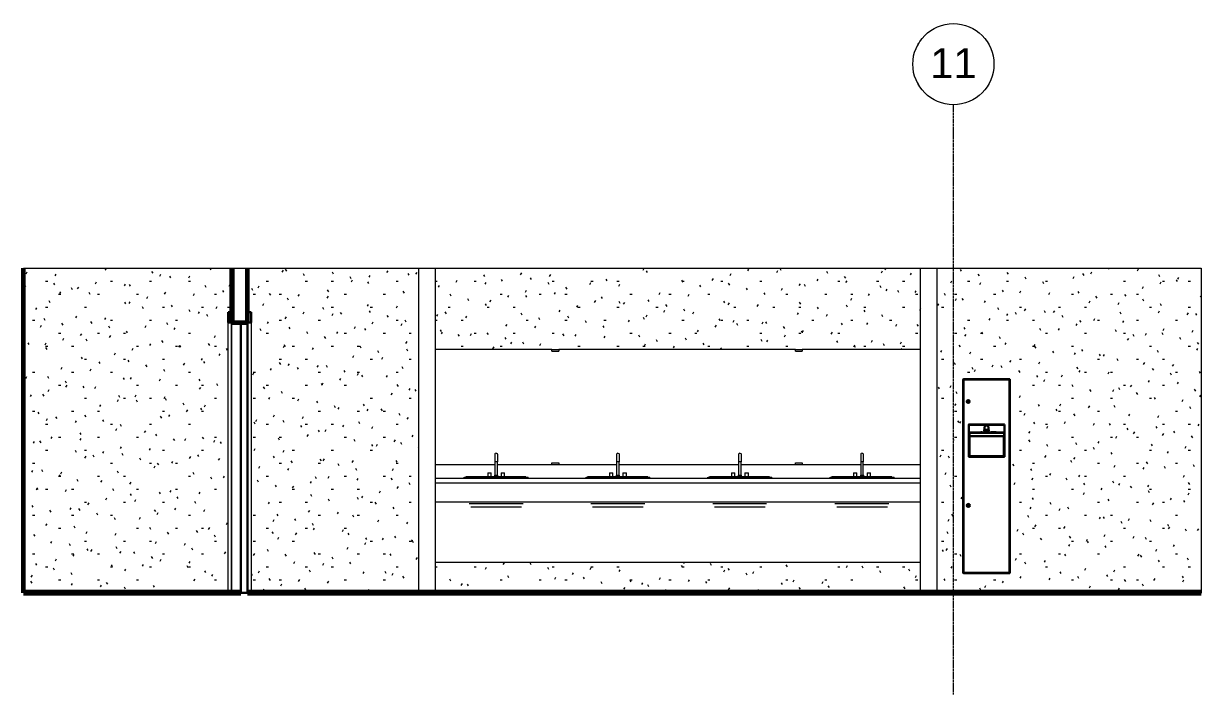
# Model space of a CAD drawing. Header units: inches. Extents: x -1667 to 6650, y -30 to 273.
# Drawn here: x 4031.4 to 4379.7, y -30 to 168.4 of the extents above; entities that cross this region are included whole.
import ezdxf

# ---------------------------------------------------------------- set-up
doc = ezdxf.new("R2010")
doc.units = ezdxf.units.IN
doc.header["$MEASUREMENT"] = 0
doc.linetypes.add('Grid Line 1_2_', pattern=[0.875, 0.5, -0.125, 0.125, -0.125])
for name, color, linetype, lineweight in [('A-CLNG', 13, 'Continuous', 18), ('A-DOOR', 31, 'Continuous', 18), ('A-DOOR-FRAM', 31, 'Continuous', 9), ('A-WALL', 113, 'Continuous', 18), ('A-WALL-PATT', 111, 'Continuous', 18), ('C-TOPO', 7, 'Continuous', 9), ('I-WALL', 2, 'Continuous', 18), ('P-SANR-FIXT', 6, 'Continuous', 9), ('Q-CASE', 31, 'Continuous', 9), ('Q-SPCQ', 91, 'Continuous', 9), ('S-GRID', 1, 'Continuous', 9), ('S-GRID-IDEN', 1, 'Continuous', 9)]:
    doc.layers.add(name, color=color, linetype=linetype, lineweight=lineweight)
doc.styles.add('Arial', font='arial.ttf', dxfattribs={"height": 8.851796})
pattern_1 = [(0, (3266.073, 0), (15.36, 3.84), [0.634, -10.886, 0.634, -10.886, -61.44]), (0, (3266.073, 0), (15.36, 3.84), [-23.04, 0.634, -22.406, 0.634, -10.886, -26.88]), (0, (3266.073, 0), (15.36, 3.84), [-57.6, 0.634, -7.046, 0.634, -18.566]), (120, (3271.833, 1.92), (-11.005538, 11.38215), [0.634, -10.886, 0.634, -10.886, -61.44]), (120, (3271.833, 1.92), (-11.005538, 11.38215), [-23.04, 0.634, -22.406, 0.634, -10.886, -26.88]), (120, (3271.833, 1.92), (-11.005538, 11.38215), [-57.6, 0.634, -7.046, 0.634, -18.566]), (240, (3273.753, 9.6), (-4.354462, -15.22215), [0.634, -10.886, 0.634, -10.886, -61.44]), (240, (3273.753, 9.6), (-4.354462, -15.22215), [-23.04, 0.634, -22.406, 0.634, -10.886, -26.88]), (240, (3273.753, 9.6), (-4.354462, -15.22215), [-57.6, 0.634, -7.046, 0.634, -18.566])]

# ---------------------------------------------------------------- blocks, each defined once
blk = doc.blocks.new('Grid - Grid Head - Circle-50561-WOMEN - NORTH ELEVATION')
at = {"layer": 'S-GRID-IDEN', "color": 7}
blk.add_circle((1040.31, 156.37), 12, dxfattribs=at)
blk = doc.blocks.new('Open Source Metal Building_Exterior_rvt-15-WOMEN - NORTH ELEVATION')
at = {"layer": 'C-TOPO', "color": 10, "lineweight": 80}
for p, q in [((829.61, 0), (765.36, 0)), ((1113.61, 0), (831.61, 0))]:
    blk.add_line(p, q, dxfattribs=at)
at = {"layer": 'C-TOPO'}
for p, q in [((765.36, 0), (829.61, 0)), ((831.61, 0), (1113.61, 0))]:
    blk.add_line(p, q, dxfattribs=at)
at = {"layer": 'S-GRID', "linetype": 'Grid Line 1_2_'}
blk.add_line((1040.31, -30), (1040.31, 144.38), dxfattribs=at)
at = {"layer": 'S-GRID-IDEN', "insert": (1040.31, 161.09), "char_height": 8.852, "width": 16.416, "attachment_point": 2, "line_spacing_factor": 0.938532, "style": 'Arial', "bg_fill": 3, "box_fill_scale": 1.25, "bg_fill_color": 0, "bg_fill_transparency": 0}
blk.add_mtext('11', dxfattribs=at)
at = {"color": 130, "lineweight": 5}
blk.add_blockref('Grid - Grid Head - Circle-50561-WOMEN - NORTH ELEVATION', (0, 0), dxfattribs=at)
blk = doc.blocks.new('Sink Vanity-Round - 19_ x 19_-598557-WOMEN - NORTH ELEVATION')
at = {"layer": 'P-SANR-FIXT'}
for p, q in [((1013.26, 38.81), (1012.9, 38.81)), ((1012.91, 38.81), (1012.91, 34.86)), ((1013.63, 38.81), (1013.26, 38.81)), ((1013.66, 34.86), (1013.66, 38.81)), ((1010.79, 35.5), (1010.79, 34.38)), ((1010.79, 35.5), (1011.79, 35.5)), ((1011.79, 34.37), (1011.79, 35.5)), ((1011.79, 35.5), (1011.79, 35.5)), ((1012.79, 34.86), (1012.79, 34.37)), ((1012.79, 34.86), (1013.79, 34.86)), ((1013.79, 34.37), (1013.79, 34.86)), ((1013.79, 34.86), (1013.79, 34.86)), ((1014.79, 35.5), (1014.79, 34.37)), ((1014.79, 35.5), (1015.79, 35.5)), ((1015.79, 34.38), (1015.79, 35.5)), ((1015.79, 35.5), (1015.79, 35.5)), ((1003.75, 34.16), (1003.75, 34)), ((1003.75, 34.16), (1013.2, 34.16)), ((1013.2, 34.37), (1011.27, 34.37)), ((1011.79, 34.38), (1012.79, 34.38)), ((1015.14, 34.37), (1013.2, 34.37)), ((1013.2, 34.16), (1022.75, 34.16)), ((1013.79, 34.38), (1014.79, 34.38)), ((1022.75, 34), (1022.75, 34.16)), ((1013.21, 26.33), (1005.26, 26.33)), ((1021.25, 26.33), (1013.21, 26.33))]:
    blk.add_line(p, q, dxfattribs=at)
at = {"layer": 'P-SANR-FIXT', "flags": 128}
for points in [[(1013.28, 41.37), (1013.02, 41.27), (1012.93, 41.14), (1012.91, 41.05), (1012.9, 41), (1012.9, 40.95), (1012.9, 40.82), (1012.89, 40.54), (1012.89, 40.06), (1012.89, 39.37), (1012.89, 38.81)], [(1012.9, 40.96), (1012.91, 40.93), (1012.91, 40.82), (1012.91, 40.56), (1012.91, 40.1), (1012.91, 39.43), (1012.91, 38.81)], [(1013.28, 41.37), (1013.53, 41.27), (1013.62, 41.14), (1013.65, 41.05), (1013.65, 41), (1013.66, 40.95), (1013.66, 40.82), (1013.66, 40.54), (1013.66, 40.06), (1013.66, 39.37), (1013.66, 38.81)], [(1013.65, 40.96), (1013.65, 40.93), (1013.65, 40.82), (1013.65, 40.56), (1013.64, 40.1), (1013.64, 39.43), (1013.64, 38.81)], [(1003.75, 34.16), (1004.3, 34.38), (1004.42, 34.38)], [(1013.2, 34.38), (1011.52, 34.38), (1009.9, 34.38), (1008.4, 34.38), (1007.08, 34.38), (1005.99, 34.38), (1005.17, 34.38), (1004.64, 34.38), (1004.43, 34.38), (1004.42, 34.38)], [(1004.42, 34.38), (1004.59, 34.38), (1005.07, 34.38), (1005.85, 34.38), (1006.9, 34.38), (1008.19, 34.38), (1009.66, 34.38), (1010.79, 34.38)], [(1022.08, 34.38), (1021.92, 34.38), (1021.44, 34.38), (1020.66, 34.38), (1019.61, 34.38), (1018.32, 34.38), (1016.84, 34.38), (1015.24, 34.38), (1013.56, 34.38), (1013.2, 34.38)], [(1015.79, 34.38), (1016.61, 34.38), (1018.1, 34.38), (1019.42, 34.38), (1020.52, 34.38), (1021.34, 34.38), (1021.87, 34.38), (1022.08, 34.38), (1022.08, 34.38)], [(1022.08, 34.38), (1022.65, 34.23), (1022.75, 34.16)], [(1005.81, 25.5), (1005.85, 25.5), (1006.32, 25.5), (1007.1, 25.5), (1008.14, 25.5), (1009.4, 25.5), (1010.82, 25.5), (1012.35, 25.5), (1013.21, 25.5)], [(1013.21, 25.5), (1014.77, 25.5), (1016.26, 25.5), (1017.63, 25.5), (1018.81, 25.5), (1019.75, 25.5), (1020.41, 25.5), (1020.77, 25.5)]]:
    blk.add_lwpolyline(points, dxfattribs=at)
blk = doc.blocks.new('Sink Vanity-Round - 19_ x 19_-V35-WOMEN - NORTH ELEVATION')
at = {"layer": 'P-SANR-FIXT'}
for p, q in [((977.15, 38.81), (976.79, 38.81)), ((976.8, 38.81), (976.8, 34.86)), ((977.52, 38.81), (977.15, 38.81)), ((977.55, 34.86), (977.55, 38.81)), ((974.68, 35.5), (974.68, 34.38)), ((974.68, 35.5), (975.68, 35.5)), ((975.68, 34.37), (975.68, 35.5)), ((975.68, 35.5), (975.68, 35.5)), ((976.68, 34.86), (976.68, 34.37)), ((976.68, 34.86), (977.68, 34.86)), ((977.68, 34.37), (977.68, 34.86)), ((977.68, 34.86), (977.68, 34.86)), ((978.68, 35.5), (978.68, 34.37)), ((978.68, 35.5), (979.68, 35.5)), ((979.68, 34.38), (979.68, 35.5)), ((979.68, 35.5), (979.68, 35.5)), ((967.64, 34.16), (967.64, 34)), ((967.64, 34.16), (977.09, 34.16)), ((977.09, 34.37), (975.16, 34.37)), ((975.68, 34.38), (976.68, 34.38)), ((979.03, 34.37), (977.09, 34.37)), ((977.09, 34.16), (986.64, 34.16)), ((977.68, 34.38), (978.68, 34.38)), ((986.64, 34), (986.64, 34.16)), ((977.09, 26.33), (969.2, 26.33)), ((985.08, 26.33), (977.09, 26.33))]:
    blk.add_line(p, q, dxfattribs=at)
at = {"layer": 'P-SANR-FIXT', "flags": 128}
for points in [[(977.17, 41.37), (976.91, 41.27), (976.82, 41.14), (976.8, 41.05), (976.79, 41), (976.79, 40.95), (976.79, 40.82), (976.78, 40.54), (976.78, 40.06), (976.78, 39.37), (976.78, 38.81)], [(976.79, 40.96), (976.79, 40.93), (976.8, 40.82), (976.8, 40.56), (976.8, 40.1), (976.8, 39.43), (976.8, 38.81)], [(977.17, 41.37), (977.42, 41.27), (977.51, 41.14), (977.54, 41.05), (977.54, 41), (977.54, 40.95), (977.55, 40.82), (977.55, 40.54), (977.55, 40.06), (977.55, 39.37), (977.55, 38.81)], [(977.54, 40.96), (977.54, 40.93), (977.54, 40.82), (977.53, 40.56), (977.53, 40.1), (977.53, 39.43), (977.53, 38.81)], [(967.64, 34.16), (968.19, 34.38), (968.31, 34.38)], [(977.09, 34.38), (975.41, 34.38), (973.79, 34.38), (972.29, 34.38), (970.97, 34.38), (969.88, 34.38), (969.06, 34.38), (968.53, 34.38), (968.32, 34.38), (968.31, 34.38)], [(968.31, 34.38), (968.48, 34.38), (968.96, 34.38), (969.74, 34.38), (970.79, 34.38), (972.08, 34.38), (973.55, 34.38), (974.68, 34.38)], [(985.97, 34.38), (985.81, 34.38), (985.33, 34.38), (984.55, 34.38), (983.49, 34.38), (982.21, 34.38), (980.73, 34.38), (979.13, 34.38), (977.45, 34.38), (977.09, 34.38)], [(979.68, 34.38), (980.5, 34.38), (981.99, 34.38), (983.31, 34.38), (984.4, 34.38), (985.23, 34.38), (985.76, 34.38), (985.97, 34.38), (985.97, 34.38)], [(985.97, 34.38), (986.54, 34.23), (986.64, 34.16)], [(969.71, 25.5), (969.73, 25.5), (970.21, 25.5), (970.99, 25.5), (972.03, 25.5), (973.29, 25.5), (974.71, 25.5), (976.24, 25.5), (977.1, 25.5)], [(977.1, 25.5), (978.66, 25.5), (980.15, 25.5), (981.52, 25.5), (982.7, 25.5), (983.64, 25.5), (984.3, 25.5), (984.65, 25.5)]]:
    blk.add_lwpolyline(points, dxfattribs=at)
blk = doc.blocks.new('Sink Vanity-Round - 19_ x 19_-V36-WOMEN - NORTH ELEVATION')
at = {"layer": 'P-SANR-FIXT'}
for p, q in [((941.08, 38.81), (940.71, 38.81)), ((940.73, 38.81), (940.73, 34.86)), ((941.44, 38.81), (941.08, 38.81)), ((941.48, 34.86), (941.48, 38.81)), ((938.6, 35.5), (938.6, 34.38)), ((938.6, 35.5), (939.6, 35.5)), ((939.6, 34.37), (939.6, 35.5)), ((939.6, 35.5), (939.6, 35.5)), ((940.6, 34.86), (940.6, 34.37)), ((940.6, 34.86), (941.6, 34.86)), ((941.6, 34.37), (941.6, 34.86)), ((941.6, 34.86), (941.6, 34.86)), ((942.6, 35.5), (942.6, 34.37)), ((942.6, 35.5), (943.6, 35.5)), ((943.6, 34.38), (943.6, 35.5)), ((943.6, 35.5), (943.6, 35.5)), ((931.57, 34.16), (931.57, 34)), ((931.57, 34.16), (941.01, 34.16)), ((941.02, 34.37), (939.09, 34.37)), ((939.6, 34.38), (940.6, 34.38)), ((941.01, 34.16), (950.57, 34.16)), ((942.95, 34.37), (941.02, 34.37)), ((941.6, 34.38), (942.6, 34.38)), ((950.57, 34), (950.57, 34.16)), ((941.02, 26.33), (933.05, 26.33)), ((949.07, 26.33), (941.02, 26.33))]:
    blk.add_line(p, q, dxfattribs=at)
at = {"layer": 'P-SANR-FIXT', "flags": 128}
for points in [[(941.09, 41.37), (940.84, 41.27), (940.74, 41.14), (940.72, 41.05), (940.71, 41), (940.71, 40.95), (940.71, 40.82), (940.71, 40.54), (940.71, 40.06), (940.7, 39.37), (940.7, 38.81)], [(940.72, 40.96), (940.72, 40.93), (940.72, 40.82), (940.72, 40.56), (940.73, 40.1), (940.73, 39.43), (940.73, 38.81)], [(941.09, 41.37), (941.35, 41.27), (941.44, 41.14), (941.46, 41.05), (941.47, 41), (941.47, 40.95), (941.47, 40.82), (941.47, 40.54), (941.48, 40.06), (941.48, 39.37), (941.48, 38.81)], [(941.46, 40.96), (941.46, 40.93), (941.46, 40.82), (941.46, 40.56), (941.46, 40.1), (941.45, 39.43), (941.45, 38.81)], [(931.57, 34.16), (932.11, 34.38), (932.24, 34.38)], [(941.02, 34.38), (939.33, 34.38), (937.71, 34.38), (936.22, 34.38), (934.9, 34.38), (933.81, 34.38), (932.98, 34.38), (932.45, 34.38), (932.24, 34.38), (932.24, 34.38)], [(932.24, 34.38), (932.4, 34.38), (932.88, 34.38), (933.66, 34.38), (934.72, 34.38), (936, 34.38), (937.48, 34.38), (938.6, 34.38)], [(949.9, 34.38), (949.73, 34.38), (949.25, 34.38), (948.47, 34.38), (947.42, 34.38), (946.13, 34.38), (944.66, 34.38), (943.05, 34.38), (941.37, 34.38), (941.02, 34.38)], [(943.6, 34.38), (944.42, 34.38), (945.92, 34.38), (947.24, 34.38), (948.33, 34.38), (949.15, 34.38), (949.68, 34.38), (949.89, 34.38), (949.9, 34.38)], [(949.9, 34.38), (950.47, 34.23), (950.57, 34.16)], [(933.62, 25.5), (933.66, 25.5), (934.14, 25.5), (934.91, 25.5), (935.95, 25.5), (937.21, 25.5), (938.64, 25.5), (940.16, 25.5), (941.02, 25.5)], [(941.02, 25.5), (942.58, 25.5), (944.08, 25.5), (945.44, 25.5), (946.62, 25.5), (947.56, 25.5), (948.22, 25.5), (948.58, 25.5)]]:
    blk.add_lwpolyline(points, dxfattribs=at)
blk = doc.blocks.new('Sink Vanity-Round - 19_ x 19_-V37-WOMEN - NORTH ELEVATION')
at = {"layer": 'P-SANR-FIXT'}
for p, q in [((905.08, 38.81), (904.71, 38.81)), ((904.73, 38.81), (904.73, 34.86)), ((905.44, 38.81), (905.08, 38.81)), ((905.48, 34.86), (905.48, 38.81)), ((902.6, 35.5), (902.6, 34.38)), ((902.6, 35.5), (903.6, 35.5)), ((903.6, 34.37), (903.6, 35.5)), ((903.6, 35.5), (903.6, 35.5)), ((904.6, 34.86), (904.6, 34.37)), ((904.6, 34.86), (905.6, 34.86)), ((905.6, 34.37), (905.6, 34.86)), ((905.6, 34.86), (905.6, 34.86)), ((906.6, 35.5), (906.6, 34.37)), ((906.6, 35.5), (907.6, 35.5)), ((907.6, 34.38), (907.6, 35.5)), ((907.6, 35.5), (907.6, 35.5)), ((895.57, 34.16), (895.57, 34)), ((895.57, 34.16), (905.01, 34.16)), ((905.02, 34.37), (903.09, 34.37)), ((903.6, 34.38), (904.6, 34.38)), ((905.01, 34.16), (914.57, 34.16)), ((906.95, 34.37), (905.02, 34.37)), ((905.6, 34.38), (906.6, 34.38)), ((914.57, 34), (914.57, 34.16)), ((905.02, 26.33), (897.07, 26.33)), ((913.07, 26.33), (905.02, 26.33))]:
    blk.add_line(p, q, dxfattribs=at)
at = {"layer": 'P-SANR-FIXT', "flags": 128}
for points in [[(905.09, 41.37), (904.83, 41.27), (904.74, 41.14), (904.72, 41.05), (904.71, 41), (904.71, 40.95), (904.71, 40.82), (904.71, 40.54), (904.71, 40.06), (904.7, 39.37), (904.7, 38.81)], [(904.72, 40.96), (904.72, 40.93), (904.72, 40.82), (904.72, 40.56), (904.73, 40.1), (904.73, 39.43), (904.73, 38.81)], [(905.09, 41.37), (905.35, 41.27), (905.44, 41.14), (905.46, 41.05), (905.47, 41), (905.47, 40.95), (905.47, 40.82), (905.47, 40.54), (905.48, 40.06), (905.48, 39.37), (905.48, 38.81)], [(905.46, 40.96), (905.46, 40.93), (905.46, 40.82), (905.46, 40.56), (905.46, 40.1), (905.45, 39.43), (905.45, 38.81)], [(895.57, 34.16), (896.11, 34.38), (896.24, 34.38)], [(905.02, 34.38), (903.33, 34.38), (901.71, 34.38), (900.22, 34.38), (898.9, 34.38), (897.81, 34.38), (896.98, 34.38), (896.45, 34.38), (896.24, 34.38), (896.24, 34.38)], [(896.24, 34.38), (896.4, 34.38), (896.88, 34.38), (897.66, 34.38), (898.72, 34.38), (900, 34.38), (901.48, 34.38), (902.6, 34.38)], [(913.9, 34.38), (913.73, 34.38), (913.25, 34.38), (912.47, 34.38), (911.42, 34.38), (910.13, 34.38), (908.66, 34.38), (907.05, 34.38), (905.37, 34.38), (905.02, 34.38)], [(907.6, 34.38), (908.42, 34.38), (909.92, 34.38), (911.24, 34.38), (912.33, 34.38), (913.15, 34.38), (913.68, 34.38), (913.89, 34.38), (913.9, 34.38)], [(913.9, 34.38), (914.46, 34.23), (914.57, 34.16)], [(897.62, 25.5), (897.66, 25.5), (898.14, 25.5), (898.91, 25.5), (899.95, 25.5), (901.21, 25.5), (902.64, 25.5), (904.16, 25.5), (905.02, 25.5)], [(905.02, 25.5), (906.58, 25.5), (908.08, 25.5), (909.44, 25.5), (910.62, 25.5), (911.56, 25.5), (912.22, 25.5), (912.58, 25.5)]]:
    blk.add_lwpolyline(points, dxfattribs=at)
blk = doc.blocks.new('Bradley-Washroom_Accessories-Mirrors-747_Standard - 60_ x 36_ _ BradEX 2-663032-WOMEN - NORTH ELEVATION')
at = {"layer": 'Q-SPCQ'}
for p, q in [((921.61, 72), (887.01, 72)), ((921.61, 71.5), (921.61, 72.03)), ((921.61, 72.03), (923.61, 72.03)), ((921.61, 71.5), (923.61, 71.5)), ((923.61, 72.03), (923.61, 71.5)), ((993.61, 72), (923.61, 72)), ((993.61, 71.5), (993.61, 72.03)), ((993.61, 72.03), (995.61, 72.03)), ((993.61, 71.5), (995.61, 71.5)), ((995.61, 72.03), (995.61, 71.5)), ((1030.61, 72), (995.61, 72)), ((921.61, 38), (921.61, 38.5)), ((921.61, 38.5), (923.61, 38.5)), ((923.61, 38.5), (923.61, 38)), ((993.61, 38), (993.61, 38.5)), ((993.61, 38.5), (995.61, 38.5)), ((995.61, 38.5), (995.61, 38))]:
    blk.add_line(p, q, dxfattribs=at)
blk = doc.blocks.new('Dispenser_Disposal-Paper-Frost_Products_LTD_-Recessed-400A - Steel-Stainless-664721-WOMEN - NORTH ELEVATION')
at = {"layer": 'Q-SPCQ', "lineweight": 30}
for p, q in [((1043.31, 63.16), (1043.23, 63.16)), ((1043.23, 63.16), (1043.23, 5.96)), ((1043.31, 63.24), (1043.31, 63.16)), ((1056.91, 63.24), (1043.31, 63.24)), ((1043.31, 5.96), (1043.31, 63.16)), ((1043.31, 63.16), (1056.91, 63.16)), ((1056.91, 63.16), (1056.91, 63.24)), ((1056.91, 63.16), (1056.91, 5.96)), ((1056.98, 63.16), (1056.91, 63.16)), ((1056.98, 5.96), (1056.98, 63.16)), ((1044.45, 56.65), (1044.45, 56.57)), ((1044.75, 56.65), (1044.45, 56.65)), ((1044.45, 56.57), (1044.75, 56.57)), ((1044.75, 56.57), (1044.75, 56.65)), ((1044.85, 49.78), (1044.85, 40.34)), ((1055.38, 49.78), (1044.85, 49.78)), ((1055.38, 49.76), (1044.85, 49.76)), ((1055.35, 49.84), (1044.91, 49.84)), ((1049.56, 49.44), (1049.45, 47.94)), ((1049.66, 49.53), (1050.53, 49.53)), ((1050.63, 49.44), (1050.74, 47.94)), ((1055.38, 49.84), (1055.38, 49.57)), ((1055.38, 49.57), (1055.41, 49.57)), ((1055.41, 40.35), (1055.41, 49.78)), ((1044.85, 47.5), (1044.91, 47.57)), ((1044.87, 47.52), (1044.87, 47.39)), ((1044.87, 47.41), (1055.41, 47.41)), ((1044.87, 47.39), (1055.41, 47.39)), ((1044.91, 47.57), (1044.97, 47.5)), ((1044.97, 47.5), (1045.03, 47.57)), ((1044.99, 40.34), (1044.99, 46.29)), ((1045.02, 47.39), (1045.02, 46.32)), ((1045.02, 46.35), (1055.27, 46.35)), ((1055.27, 46.33), (1045.02, 46.33)), ((1045.03, 47.57), (1045.1, 47.5)), ((1045.05, 46.33), (1045.05, 40.49)), ((1045.1, 47.5), (1045.16, 47.57)), ((1045.16, 47.57), (1045.22, 47.5)), ((1045.22, 47.5), (1045.28, 47.57)), ((1045.28, 47.57), (1045.35, 47.5)), ((1045.35, 47.5), (1045.41, 47.57)), ((1045.41, 47.57), (1045.47, 47.5)), ((1045.47, 47.5), (1045.53, 47.57)), ((1045.53, 47.57), (1045.6, 47.5)), ((1045.6, 47.5), (1045.66, 47.57)), ((1045.66, 47.57), (1045.72, 47.5)), ((1045.72, 47.5), (1045.78, 47.57)), ((1045.78, 47.57), (1045.85, 47.5)), ((1045.85, 47.5), (1045.91, 47.57)), ((1045.91, 47.57), (1045.97, 47.5)), ((1045.97, 47.5), (1046.03, 47.57)), ((1046.03, 47.57), (1046.1, 47.5)), ((1046.1, 47.5), (1046.16, 47.57)), ((1046.16, 47.57), (1046.22, 47.5)), ((1046.22, 47.5), (1046.28, 47.57)), ((1046.28, 47.57), (1046.35, 47.5)), ((1046.35, 47.5), (1046.41, 47.57)), ((1046.41, 47.57), (1046.47, 47.5)), ((1046.47, 47.5), (1046.53, 47.57)), ((1046.53, 47.57), (1046.6, 47.5)), ((1046.6, 47.5), (1046.66, 47.57)), ((1046.66, 47.57), (1046.72, 47.5)), ((1046.72, 47.5), (1046.78, 47.57)), ((1046.78, 47.57), (1046.85, 47.5)), ((1046.85, 47.5), (1046.91, 47.57)), ((1046.91, 47.57), (1046.97, 47.5)), ((1046.97, 47.5), (1047.03, 47.57)), ((1047.03, 47.57), (1047.1, 47.5)), ((1047.1, 47.5), (1047.16, 47.57)), ((1047.16, 47.57), (1047.22, 47.5)), ((1047.22, 47.5), (1047.28, 47.57)), ((1047.28, 47.57), (1047.35, 47.5)), ((1047.35, 47.5), (1047.41, 47.57)), ((1047.41, 47.57), (1047.47, 47.5)), ((1047.47, 47.5), (1047.53, 47.57)), ((1047.53, 47.57), (1047.6, 47.5)), ((1047.6, 47.5), (1047.66, 47.57)), ((1047.66, 47.57), (1047.72, 47.5)), ((1047.72, 47.5), (1047.78, 47.57)), ((1047.78, 47.57), (1047.85, 47.5)), ((1047.85, 47.5), (1047.91, 47.57)), ((1047.91, 47.57), (1047.97, 47.5)), ((1047.97, 47.5), (1048.03, 47.57)), ((1048.03, 47.57), (1048.1, 47.5)), ((1048.1, 47.5), (1048.16, 47.57)), ((1048.16, 47.57), (1048.22, 47.5)), ((1048.22, 47.5), (1048.28, 47.57)), ((1048.28, 47.57), (1048.35, 47.5)), ((1048.35, 47.5), (1048.41, 47.57)), ((1048.41, 47.57), (1048.47, 47.51)), ((1048.47, 47.51), (1048.53, 47.57)), ((1048.53, 47.57), (1048.6, 47.51)), ((1048.6, 47.51), (1048.66, 47.57)), ((1048.66, 47.57), (1048.72, 47.51)), ((1048.72, 47.51), (1048.78, 47.57)), ((1048.78, 47.57), (1048.85, 47.5)), ((1048.85, 47.5), (1048.91, 47.57)), ((1048.91, 47.57), (1048.97, 47.5)), ((1048.97, 47.5), (1049.03, 47.57)), ((1049.03, 47.57), (1049.1, 47.5)), ((1049.1, 47.5), (1049.16, 47.57)), ((1049.16, 47.57), (1049.22, 47.5)), ((1049.22, 47.5), (1049.28, 47.57)), ((1049.28, 47.57), (1049.35, 47.5)), ((1049.35, 47.5), (1049.41, 47.57)), ((1049.41, 47.57), (1049.47, 47.5)), ((1049.47, 47.5), (1049.53, 47.57)), ((1049.48, 48.27), (1050.71, 48.27)), ((1049.53, 47.57), (1049.6, 47.5)), ((1050.64, 47.83), (1049.55, 47.83)), ((1049.6, 47.5), (1049.66, 47.57)), ((1049.66, 47.57), (1049.72, 47.5)), ((1049.72, 47.5), (1049.78, 47.57)), ((1049.78, 47.57), (1049.85, 47.5)), ((1049.85, 47.5), (1049.91, 47.57)), ((1049.91, 47.57), (1049.97, 47.5)), ((1049.97, 47.5), (1050.03, 47.57)), ((1050.03, 47.57), (1050.1, 47.5)), ((1050.1, 47.5), (1050.16, 47.57)), ((1050.16, 47.57), (1050.22, 47.5)), ((1050.22, 47.5), (1050.28, 47.57)), ((1050.28, 47.57), (1050.35, 47.5)), ((1050.35, 47.5), (1050.41, 47.57)), ((1050.41, 47.57), (1050.47, 47.51)), ((1050.47, 47.51), (1050.53, 47.57)), ((1050.53, 47.57), (1050.6, 47.51)), ((1050.6, 47.51), (1050.66, 47.57)), ((1050.66, 47.57), (1050.72, 47.51)), ((1050.72, 47.51), (1050.78, 47.57)), ((1050.78, 47.57), (1050.85, 47.5)), ((1050.85, 47.5), (1050.91, 47.57)), ((1050.91, 47.57), (1050.97, 47.5)), ((1050.97, 47.5), (1051.03, 47.57)), ((1051.03, 47.57), (1051.1, 47.5)), ((1051.1, 47.5), (1051.16, 47.57)), ((1051.16, 47.57), (1051.22, 47.5)), ((1051.22, 47.5), (1051.28, 47.57)), ((1051.28, 47.57), (1051.35, 47.5)), ((1051.35, 47.5), (1051.41, 47.57)), ((1051.41, 47.57), (1051.47, 47.51)), ((1051.47, 47.51), (1051.53, 47.57)), ((1051.53, 47.57), (1051.6, 47.51)), ((1051.6, 47.51), (1051.66, 47.57)), ((1051.66, 47.57), (1051.72, 47.51)), ((1051.72, 47.51), (1051.78, 47.57)), ((1051.78, 47.57), (1051.85, 47.51)), ((1051.85, 47.51), (1051.91, 47.57)), ((1051.91, 47.57), (1051.97, 47.51)), ((1051.97, 47.51), (1052.03, 47.57)), ((1052.03, 47.57), (1052.1, 47.51)), ((1052.1, 47.51), (1052.16, 47.57)), ((1052.16, 47.57), (1052.22, 47.51)), ((1052.22, 47.51), (1052.28, 47.57)), ((1052.28, 47.57), (1052.35, 47.51)), ((1052.35, 47.51), (1052.41, 47.57)), ((1052.41, 47.57), (1052.47, 47.51)), ((1052.47, 47.51), (1052.54, 47.57)), ((1052.54, 47.57), (1052.6, 47.51)), ((1052.6, 47.51), (1052.66, 47.57)), ((1052.66, 47.57), (1052.72, 47.51)), ((1052.72, 47.51), (1052.78, 47.57)), ((1052.78, 47.57), (1052.85, 47.51)), ((1052.85, 47.51), (1052.91, 47.57)), ((1052.91, 47.57), (1052.97, 47.5)), ((1052.97, 47.5), (1053.03, 47.57)), ((1053.03, 47.57), (1053.1, 47.5)), ((1053.1, 47.5), (1053.16, 47.57)), ((1053.16, 47.57), (1053.22, 47.5)), ((1053.22, 47.5), (1053.28, 47.57)), ((1053.28, 47.57), (1053.35, 47.5)), ((1053.35, 47.5), (1053.41, 47.57)), ((1053.41, 47.57), (1053.47, 47.5)), ((1053.47, 47.5), (1053.53, 47.57)), ((1053.53, 47.57), (1053.6, 47.5)), ((1053.6, 47.5), (1053.66, 47.57)), ((1053.66, 47.57), (1053.72, 47.5)), ((1053.72, 47.5), (1053.78, 47.57)), ((1053.78, 47.57), (1053.85, 47.5)), ((1053.85, 47.5), (1053.91, 47.57)), ((1053.91, 47.57), (1053.98, 47.5)), ((1053.98, 47.5), (1054.03, 47.57)), ((1054.03, 47.57), (1054.1, 47.5)), ((1054.1, 47.5), (1054.16, 47.57)), ((1054.16, 47.57), (1054.22, 47.5)), ((1054.22, 47.5), (1054.28, 47.57)), ((1054.28, 47.57), (1054.35, 47.5)), ((1054.35, 47.5), (1054.41, 47.57)), ((1054.41, 47.57), (1054.47, 47.5)), ((1054.47, 47.5), (1054.53, 47.57)), ((1054.53, 47.57), (1054.6, 47.5)), ((1054.6, 47.5), (1054.66, 47.57)), ((1054.66, 47.57), (1054.72, 47.5)), ((1054.72, 47.5), (1054.78, 47.57)), ((1054.78, 47.57), (1054.85, 47.5)), ((1054.85, 47.5), (1054.91, 47.57)), ((1054.91, 47.57), (1054.97, 47.5)), ((1054.97, 47.5), (1055.03, 47.57)), ((1055.03, 47.57), (1055.1, 47.5)), ((1055.1, 47.5), (1055.16, 47.57)), ((1055.16, 47.57), (1055.22, 47.5)), ((1055.22, 47.5), (1055.28, 47.57)), ((1055.24, 40.49), (1055.24, 46.33)), ((1055.27, 46.35), (1055.27, 47.39)), ((1055.28, 47.57), (1055.35, 47.5)), ((1055.3, 40.45), (1055.3, 46.29)), ((1055.35, 47.5), (1055.38, 47.5)), ((1055.38, 47.69), (1055.41, 47.69)), ((1055.38, 47.5), (1055.38, 47.69)), ((1055.41, 47.6), (1055.38, 47.6)), ((1055.38, 47.58), (1055.41, 47.58)), ((1044.87, 40.29), (1044.87, 40.34)), ((1044.87, 40.34), (1055.41, 40.34)), ((1044.91, 40.28), (1055.35, 40.28)), ((1045.02, 40.34), (1045.02, 40.49)), ((1045.02, 40.49), (1055.27, 40.49)), ((1045.02, 40.4), (1055.27, 40.4)), ((1055.27, 40.34), (1055.27, 40.49)), ((1055.3, 40.45), (1055.3, 40.34)), ((1044.47, 25.94), (1044.47, 25.86)), ((1044.77, 25.94), (1044.47, 25.94)), ((1044.47, 25.86), (1044.77, 25.86)), ((1044.77, 25.86), (1044.77, 25.94)), ((1043.23, 5.96), (1043.31, 5.96)), ((1043.31, 5.96), (1043.31, 5.89)), ((1056.91, 5.96), (1043.31, 5.96)), ((1043.31, 5.89), (1056.91, 5.89)), ((1056.91, 5.96), (1056.98, 5.96)), ((1056.91, 5.89), (1056.91, 5.96))]:
    blk.add_line(p, q, dxfattribs=at)
for centre, radius in [((1044.7, 56.61), 0.427), ((1044.7, 56.61), 0.407), ((1044.7, 56.61), 0.34), ((1044.7, 56.61), 0.33), ((1044.7, 56.61), 0.325), ((1044.7, 56.61), 0.315), ((1044.72, 25.9), 0.427), ((1044.72, 25.9), 0.407), ((1044.72, 25.9), 0.34), ((1044.72, 25.9), 0.33), ((1044.72, 25.9), 0.325), ((1044.72, 25.9), 0.315)]:
    blk.add_circle(centre, radius, dxfattribs=at)
for centre, radius, start, end in [((1043.31, 63.16), 0.0768, 90, 180), ((1043.31, 63.16), 0.029, 90, 180), ((1056.91, 63.16), 0.0768, 0, 90), ((1056.91, 63.16), 0.029, 0, 90), ((1044.7, 56.61), 0.1, 203.5862, 156.4144), ((1044.91, 49.78), 0.0629, 90, 180), ((1049.66, 49.43), 0.1, 90, 175.8416), ((1050.53, 49.43), 0.1, 4.2053, 90), ((1055.35, 49.78), 0.062, 0, 90.0465), ((1045.04, 46.27), 0.0566, 84.5516, 160.8864), ((1049.55, 47.93), 0.1, 175.8408, 270), ((1050.64, 47.93), 0.1, 270, 4.1749), ((1055.25, 46.28), 0.0502, 12.8137, 101.4839), ((1044.91, 40.34), 0.0614, 180, 270.4631), ((1045.03, 40.44), 0.0392, 103.1525, 172.3813), ((1055.26, 40.44), 0.0392, 7.6195, 76.8473), ((1055.35, 40.35), 0.064, 270, 0), ((1044.72, 25.9), 0.1, 203.5862, 156.4144), ((1043.31, 5.96), 0.0768, 180, 270), ((1043.31, 5.96), 0.029, 180, 270), ((1056.91, 5.96), 0.029, 270, 0), ((1056.91, 5.96), 0.0768, 270, 360)]:
    blk.add_arc(centre, radius, start, end, dxfattribs=at)
blk = doc.blocks.new('Counter Top1 - 24_ Depth-699709-WOMEN - NORTH ELEVATION')
at = {"layer": 'Q-CASE'}
for p, q in [((887.01, 38), (904.73, 38)), ((905.47, 38), (940.74, 38)), ((941.47, 38), (976.81, 38)), ((977.55, 38), (1012.92, 38)), ((1013.66, 38), (1030.61, 38)), ((887.01, 34), (1030.61, 34)), ((1030.61, 32.5), (887.01, 32.5))]:
    blk.add_line(p, q, dxfattribs=at)
blk = doc.blocks.new('KNEE PROTECTOR2 - KNEE PROTECTOR-701193-WOMEN - NORTH ELEVATION')
at = {"layer": 'Q-CASE'}
for p, q in [((887.01, 27), (1030.61, 27)), ((1030.61, 9), (887.01, 9))]:
    blk.add_line(p, q, dxfattribs=at)
blk = doc.blocks.new('Single-Flush - 34_ x 80_-711713-WOMEN - NORTH ELEVATION')
at = {"layer": 'A-DOOR', "lineweight": 30}
for p, q in [((829.61, 80), (829.61, 0)), ((831.61, 80), (829.61, 80)), ((831.61, 0), (831.61, 80)), ((829.61, 0), (831.61, 0))]:
    blk.add_line(p, q, dxfattribs=at)
at = {"layer": 'A-DOOR-FRAM', "lineweight": 30}
for p, q in [((825.86, 83), (825.86, 80)), ((826.86, 83), (825.86, 83)), ((826.86, 80), (826.86, 83)), ((832.61, 83), (831.61, 83)), ((831.61, 83), (831.61, 80)), ((832.61, 80), (832.61, 83)), ((825.86, 80), (826.86, 80)), ((831.61, 80), (832.61, 80))]:
    blk.add_line(p, q, dxfattribs=at)
at = {"layer": 'A-DOOR-FRAM'}
for p, q in [((825.86, 0), (825.86, 80)), ((826.86, 80), (826.86, 0)), ((832.61, 80), (832.61, 0))]:
    blk.add_line(p, q, dxfattribs=at)

msp = doc.modelspace()

# ---------------------------------------------------------------- hatches: boundary and pattern name
at = {"layer": 'A-WALL-PATT', "lineweight": 9}
h = msp.add_hatch(dxfattribs=at)
h.set_pattern_fill('FP_30', color=256, style=0, pattern_type=2)
h.set_pattern_definition(pattern_1)
h.paths.add_polyline_path([(4031.43, 0), (4091.93, 0), (4091.93, 83), (4092.93, 83), (4092.93, 96), (4031.43, 96), (4031.43, 80)], flags=0)
h = msp.add_hatch(dxfattribs=at)
h.set_pattern_fill('FP_30', color=256, style=0, pattern_type=2)
h.set_pattern_definition(pattern_1)
h.paths.add_polyline_path([(4093.56, 80), (4093.56, 96.04), (4092.93, 96.04), (4092.93, 80)], flags=0)
h = msp.add_hatch(dxfattribs=at)
h.set_pattern_fill('FP_30', color=256, style=0, pattern_type=2)
h.set_pattern_definition(pattern_1)
h.paths.add_polyline_path([(4097.68, 80), (4097.68, 96.04), (4097.06, 96.04), (4097.06, 80)], flags=0)
h = msp.add_hatch(dxfattribs=at)
h.set_pattern_fill('FP_30', color=256, style=0, pattern_type=2)
h.set_pattern_definition(pattern_1)
h.paths.add_polyline_path([(4323.06, 0), (4379.68, 0), (4379.68, 96), (4301.43, 96), (4301.43, 0), (4322.98, 0)], flags=0)
h.paths.add_polyline_path([(4098.68, 0), (4148.34, 0), (4148.34, 96), (4097.68, 96), (4097.68, 83), (4098.68, 83), (4098.68, 80)], flags=0)
h.paths.add_polyline_path([(4296.68, 0), (4296.68, 9), (4153.09, 9), (4153.09, 0), (4292.65, 0)], flags=0)
h.paths.add_polyline_path([(4322.98, 5.89), (4309.38, 5.89), (4309.31, 5.99), (4309.31, 63.16), (4309.38, 63.24), (4322.98, 63.24), (4323.06, 63.16), (4323.06, 5.96), (4323.02, 5.9)], flags=0)
h.paths.add_polyline_path([(4153.09, 72), (4187.68, 72), (4187.68, 72.03), (4189.68, 72.03), (4189.68, 72), (4259.68, 72), (4259.68, 72.03), (4261.68, 72.03), (4261.68, 72), (4296.68, 72), (4296.68, 96), (4153.09, 96)], flags=0)

# ---------------------------------------------------------------- linework, layer by layer
at = {"layer": 'A-CLNG'}
for p, q in [((4031.43, 96), (4379.68, 96)), ((4379.68, 96), (4379.68, 96.04))]:
    msp.add_line(p, q, dxfattribs=at)
at = {"layer": 'A-WALL'}
for p, q in [((4093.56, 96.04), (4093.56, 80)), ((4097.06, 96.04), (4097.06, 80))]:
    msp.add_line(p, q, dxfattribs=at)
at = {"layer": 'I-WALL', "lineweight": 60}
for p, q in [((4031.43, 0), (4031.43, 96.04)), ((4092.93, 96.04), (4092.93, 80)), ((4097.68, 80), (4097.68, 96.04)), ((4092.93, 80), (4097.68, 80)), ((4031.42, 0), (4031.43, 0))]:
    msp.add_line(p, q, dxfattribs=at)
at = {"layer": 'I-WALL'}
for p, q in [((4148.34, 0), (4148.34, 96)), ((4153.09, 96), (4153.09, 0)), ((4296.68, 0), (4296.68, 96)), ((4301.43, 96), (4301.43, 0)), ((4379.68, 96), (4379.68, 0)), ((4092.93, 0), (4092.93, 80)), ((4379.68, 0), (4379.72, 0))]:
    msp.add_line(p, q, dxfattribs=at)

# ---------------------------------------------------------------- block references
at = {"layer": 'A-DOOR', "lineweight": 9}
msp.add_blockref('Single-Flush - 34_ x 80_-711713-WOMEN - NORTH ELEVATION', (3266.07, 0), dxfattribs=at)
at = {"layer": 'P-SANR-FIXT'}
for name in ['Sink Vanity-Round - 19_ x 19_-V37-WOMEN - NORTH ELEVATION', 'Sink Vanity-Round - 19_ x 19_-V36-WOMEN - NORTH ELEVATION', 'Sink Vanity-Round - 19_ x 19_-V35-WOMEN - NORTH ELEVATION', 'Sink Vanity-Round - 19_ x 19_-598557-WOMEN - NORTH ELEVATION']:
    msp.add_blockref(name, (3266.07, 0), dxfattribs=at)
at = {"layer": 'Q-CASE'}
for name in ['Counter Top1 - 24_ Depth-699709-WOMEN - NORTH ELEVATION', 'KNEE PROTECTOR2 - KNEE PROTECTOR-701193-WOMEN - NORTH ELEVATION']:
    msp.add_blockref(name, (3266.07, 0), dxfattribs=at)
at = {"layer": 'Q-SPCQ'}
for name in ['Bradley-Washroom_Accessories-Mirrors-747_Standard - 60_ x 36_ _ BradEX 2-663032-WOMEN - NORTH ELEVATION', 'Dispenser_Disposal-Paper-Frost_Products_LTD_-Recessed-400A - Steel-Stainless-664721-WOMEN - NORTH ELEVATION']:
    msp.add_blockref(name, (3266.07, 0), dxfattribs=at)

# ---------------------------------------------------------------- next in the draw order: block references
at = {"color": 90, "lineweight": 5}
msp.add_blockref('Open Source Metal Building_Exterior_rvt-15-WOMEN - NORTH ELEVATION', (3266.07, 0), dxfattribs=at)

doc.saveas('drawing.dxf')
